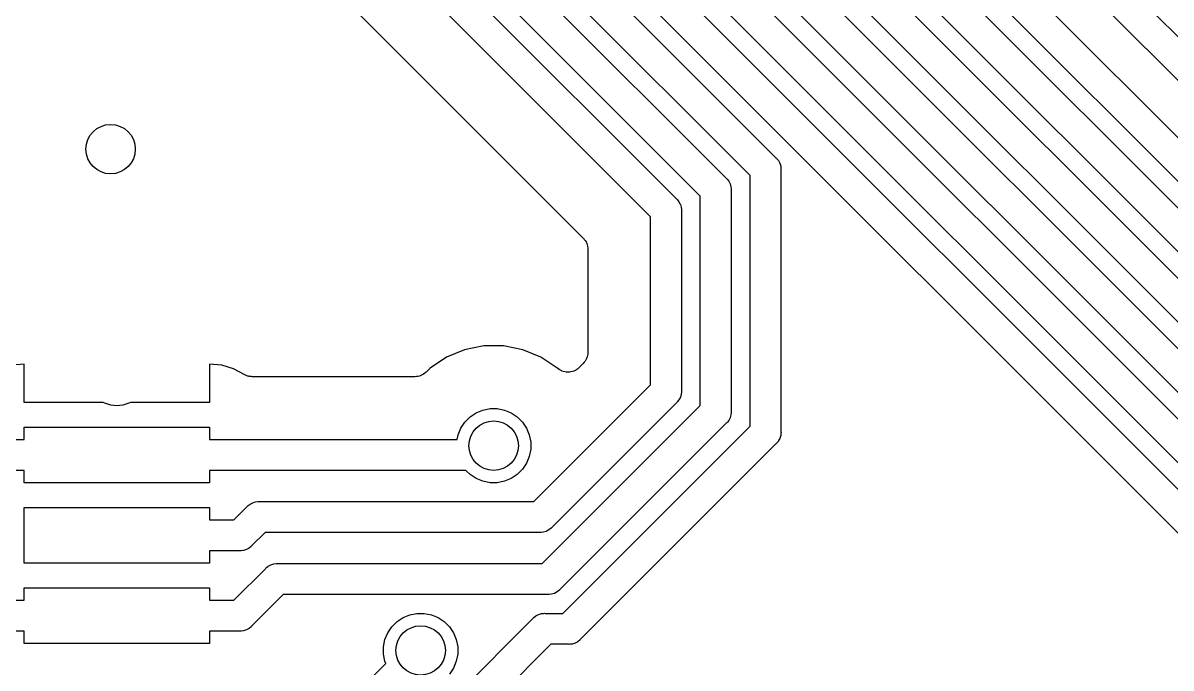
# Model space of a CAD drawing. Extents: x 3.61 to 7.55, y -5.8 to -3.38.
# Drawn here: x 5.6768 to 6.0426, y -4.0748 to -3.8692 of the extents above; entities that cross this region are included whole.
import ezdxf

# ---------------------------------------------------------------- set-up
doc = ezdxf.new("R2010")
doc.units = 0
doc.header["$MEASUREMENT"] = 0
doc.layers.add('BLACK', color=7, linetype='CONTINUOUS')

msp = doc.modelspace()

# ---------------------------------------------------------------- linework, layer by layer
at = {"layer": 'BLACK', "linetype": 'CONTINUOUS'}
for p, q in [((5.91142, -3.81727), (6.29395, -4.1998)), ((5.93307, -3.81652), (6.31668, -4.20013)), ((5.95472, -3.81577), (6.33941, -4.20045)), ((5.89103, -3.81929), (6.27811, -4.20636)), ((6.30845, -4.20582), (5.92484, -3.82221)), ((6.33118, -4.20614), (5.94649, -3.82146)), ((5.87519, -3.82585), (6.26226, -4.21293)), ((6.26987, -4.21205), (5.8828, -3.82498)), ((6.28572, -4.20549), (5.90319, -3.82296)), ((5.99578, -3.82459), (6.20792, -4.03673)), ((5.85855, -3.83162), (6.22969, -4.20276)), ((6.25403, -4.21861), (5.86696, -3.83154)), ((6.20096, -4.04369), (5.98882, -3.83155)), ((6.22146, -4.20844), (5.85032, -3.83731)), ((5.84271, -3.83818), (5.91669, -3.91217)), ((5.80413, -3.84442), (5.88501, -3.92529)), ((5.82687, -3.84475), (5.90085, -3.91873)), ((5.90846, -3.91786), (5.83448, -3.84387)), ((5.87678, -3.93098), (5.7959, -3.85011)), ((5.89262, -3.92442), (5.81864, -3.85043)), ((5.78263, -3.86512), (5.85531, -3.9378)), ((5.91669, -3.91217), (5.91688, -3.91232)), ((5.91688, -3.91232), (5.91704, -3.91251)), ((5.91704, -3.91251), (5.9175, -3.91307)), ((5.9175, -3.91307), (5.91793, -3.91387)), ((5.91793, -3.91387), (5.91795, -3.91393)), ((5.91795, -3.91393), (5.91824, -3.91485)), ((5.90846, -3.99768), (5.90846, -3.91786)), ((5.91824, -3.91485), (5.91831, -3.91558)), ((5.91831, -3.91558), (5.91831, -3.91558)), ((5.91831, -3.91558), (5.91833, -3.91582)), ((5.91833, -3.91582), (5.91831, -3.91606)), ((5.91831, -3.91606), (5.91831, -3.99947)), ((5.90085, -3.91873), (5.90104, -3.91888)), ((5.90104, -3.91888), (5.90119, -3.91907)), ((5.90119, -3.91907), (5.90165, -3.91963)), ((5.90165, -3.91963), (5.90198, -3.92024)), ((5.90198, -3.92024), (5.90211, -3.92049)), ((5.90211, -3.92049), (5.90239, -3.92142)), ((5.90239, -3.92142), (5.90246, -3.92214)), ((5.89262, -3.99111), (5.89262, -3.92442)), ((5.90246, -3.92214), (5.90246, -3.92214)), ((5.90246, -3.92214), (5.90249, -3.92238)), ((5.90249, -3.92238), (5.90246, -3.92262)), ((5.90246, -3.92262), (5.90246, -3.99291)), ((5.88501, -3.92529), (5.8852, -3.92545)), ((5.8852, -3.92545), (5.88535, -3.92563)), ((5.88535, -3.92563), (5.88535, -3.92563)), ((5.88535, -3.92563), (5.88581, -3.9262)), ((5.88581, -3.9262), (5.88621, -3.92695)), ((5.88621, -3.92695), (5.88627, -3.92705)), ((5.88627, -3.92705), (5.88655, -3.92798)), ((5.88655, -3.92798), (5.88662, -3.9287)), ((5.88662, -3.9287), (5.88662, -3.9287)), ((5.88662, -3.9287), (5.88664, -3.92894)), ((5.87678, -3.98455), (5.87678, -3.93098)), ((5.88664, -3.92894), (5.88662, -3.92919)), ((5.88662, -3.92919), (5.88662, -3.98635)), ((5.85531, -3.9378), (5.85533, -3.93781)), ((5.85533, -3.93781), (5.85533, -3.93781)), ((5.85533, -3.93781), (5.85533, -3.93782)), ((5.85533, -3.93782), (5.85536, -3.93785)), ((5.85536, -3.93785), (5.85565, -3.93821)), ((5.85565, -3.93821), (5.85594, -3.93857)), ((5.85594, -3.93857), (5.85596, -3.93859)), ((5.85596, -3.93859), (5.85597, -3.93861)), ((5.85597, -3.93861), (5.85619, -3.93903)), ((5.85619, -3.93903), (5.8564, -3.93943)), ((5.8564, -3.93943), (5.85641, -3.93946)), ((5.85641, -3.93946), (5.85642, -3.93948)), ((5.85642, -3.93948), (5.85655, -3.93993)), ((5.85655, -3.93993), (5.85668, -3.94037)), ((5.85668, -3.94037), (5.85669, -3.94039)), ((5.85669, -3.94039), (5.85669, -3.94042)), ((5.85669, -3.94042), (5.85673, -3.94088)), ((5.85673, -3.94088), (5.85678, -3.94134)), ((5.85678, -3.94134), (5.85678, -3.9742)), ((5.82364, -3.97213), (5.81749, -3.97335)), ((5.8299, -3.97213), (5.82364, -3.97213)), ((5.83605, -3.97335), (5.8299, -3.97213)), ((5.8117, -3.97575), (5.80649, -3.97923)), ((5.81749, -3.97335), (5.8117, -3.97575)), ((5.84184, -3.97575), (5.83605, -3.97335)), ((5.84723, -3.97935), (5.84184, -3.97575)), ((5.85637, -3.97617), (5.85615, -3.97657)), ((5.85638, -3.97614), (5.85637, -3.97617)), ((5.85639, -3.97612), (5.85638, -3.97614)), ((5.85653, -3.97568), (5.85639, -3.97612)), ((5.85667, -3.97524), (5.85653, -3.97568)), ((5.85668, -3.97518), (5.85667, -3.97521)), ((5.85667, -3.97521), (5.85667, -3.97524)), ((5.85673, -3.97473), (5.85668, -3.97518)), ((5.85678, -3.97427), (5.85673, -3.97473)), ((5.85678, -3.9742), (5.85678, -3.97421)), ((5.85678, -3.97421), (5.85678, -3.97421)), ((5.85678, -3.97421), (5.85678, -3.97421)), ((5.85678, -3.97421), (5.85678, -3.97427)), ((5.67717, -3.97793), (5.67324, -3.97832)), ((5.67717, -3.99016), (5.67717, -3.97793)), ((5.74014, -3.97832), (5.73622, -3.97793)), ((5.73622, -3.97793), (5.73622, -3.99016)), ((5.74391, -3.97946), (5.74014, -3.97832)), ((5.74749, -3.98138), (5.74391, -3.97946)), ((5.80649, -3.97923), (5.80522, -3.9805)), ((5.84726, -3.97937), (5.84723, -3.97935)), ((5.84762, -3.97968), (5.84726, -3.97937)), ((5.84764, -3.97968), (5.84762, -3.97968)), ((5.84765, -3.9797), (5.84764, -3.97968)), ((5.84806, -3.97992), (5.84765, -3.9797)), ((5.84848, -3.98014), (5.84806, -3.97992)), ((5.85274, -3.97995), (5.85232, -3.98017)), ((5.85316, -3.97973), (5.85274, -3.97995)), ((5.85317, -3.97972), (5.85316, -3.97973)), ((5.85319, -3.97971), (5.85317, -3.97972)), ((5.85355, -3.97942), (5.85319, -3.97971)), ((5.85392, -3.97913), (5.85355, -3.97942)), ((5.85394, -3.9791), (5.85392, -3.97913)), ((5.85395, -3.9791), (5.85394, -3.9791)), ((5.85394, -3.9791), (5.85394, -3.9791)), ((5.85397, -3.97908), (5.85395, -3.9791)), ((5.85531, -3.97773), (5.85397, -3.97908)), ((5.85561, -3.97737), (5.85531, -3.97773)), ((5.8559, -3.97702), (5.85561, -3.97737)), ((5.85592, -3.977), (5.8559, -3.97702)), ((5.85593, -3.97698), (5.85592, -3.977)), ((5.85615, -3.97657), (5.85593, -3.97698)), ((5.74769, -3.98146), (5.74749, -3.98138)), ((5.74788, -3.98156), (5.74769, -3.98146)), ((5.74814, -3.98165), (5.74788, -3.98156)), ((5.74839, -3.98175), (5.74814, -3.98165)), ((5.7486, -3.98179), (5.74839, -3.98175)), ((5.74881, -3.98186), (5.7486, -3.98179)), ((5.74908, -3.98189), (5.74881, -3.98186)), ((5.74935, -3.98194), (5.74908, -3.98189)), ((5.74956, -3.98194), (5.74935, -3.98194)), ((5.74978, -3.98197), (5.74956, -3.98194)), ((5.74985, -3.98197), (5.74978, -3.98197)), ((5.80168, -3.98197), (5.74985, -3.98197)), ((5.80214, -3.98192), (5.80168, -3.98197)), ((5.8026, -3.98188), (5.80214, -3.98192)), ((5.80263, -3.98188), (5.8026, -3.98188)), ((5.80265, -3.98187), (5.80263, -3.98188)), ((5.80309, -3.98174), (5.80265, -3.98187)), ((5.80354, -3.98161), (5.80309, -3.98174)), ((5.80356, -3.9816), (5.80354, -3.98161)), ((5.80359, -3.98159), (5.80356, -3.9816)), ((5.80399, -3.98137), (5.80359, -3.98159)), ((5.8044, -3.98116), (5.80399, -3.98137)), ((5.80442, -3.98115), (5.8044, -3.98116)), ((5.80445, -3.98113), (5.80442, -3.98115)), ((5.80481, -3.98084), (5.80445, -3.98113)), ((5.80517, -3.98055), (5.80481, -3.98084)), ((5.8052, -3.98052), (5.80517, -3.98055)), ((5.80522, -3.9805), (5.8052, -3.98052)), ((5.8052, -3.98052), (5.8052, -3.98052)), ((5.8052, -3.98052), (5.8052, -3.98052)), ((5.8485, -3.98015), (5.84848, -3.98014)), ((5.84851, -3.98016), (5.8485, -3.98015)), ((5.84896, -3.98029), (5.84851, -3.98016)), ((5.84941, -3.98043), (5.84896, -3.98029)), ((5.84943, -3.98044), (5.84941, -3.98043)), ((5.84945, -3.98044), (5.84943, -3.98044)), ((5.84991, -3.98049), (5.84945, -3.98044)), ((5.85038, -3.98054), (5.84991, -3.98049)), ((5.8504, -3.98054), (5.85038, -3.98054)), ((5.85042, -3.98054), (5.8504, -3.98054)), ((5.85088, -3.9805), (5.85042, -3.98054)), ((5.85135, -3.98046), (5.85088, -3.9805)), ((5.85137, -3.98045), (5.85135, -3.98046)), ((5.85139, -3.98045), (5.85137, -3.98045)), ((5.85184, -3.98031), (5.85139, -3.98045)), ((5.85229, -3.98018), (5.85184, -3.98031)), ((5.85231, -3.98017), (5.85229, -3.98018)), ((5.85232, -3.98017), (5.85231, -3.98017)), ((5.83958, -4.02175), (5.87678, -3.98455)), ((5.88662, -3.98683), (5.88655, -3.98755)), ((5.88662, -3.98635), (5.88664, -3.98659)), ((5.88664, -3.98659), (5.88662, -3.98683)), ((5.88662, -3.98683), (5.88662, -3.98683)), ((5.70239, -3.99016), (5.67717, -3.99016)), ((5.70291, -3.99044), (5.70239, -3.99016)), ((5.70476, -3.991), (5.70291, -3.99044)), ((5.70669, -3.99119), (5.70476, -3.991)), ((5.70862, -3.991), (5.70669, -3.99119)), ((5.71048, -3.99044), (5.70862, -3.991)), ((5.711, -3.99016), (5.71048, -3.99044)), ((5.73622, -3.99016), (5.711, -3.99016)), ((5.88501, -3.99024), (5.84527, -4.02998)), ((5.8852, -3.99009), (5.88501, -3.99024)), ((5.88535, -3.9899), (5.8852, -3.99009)), ((5.8858, -3.98935), (5.88535, -3.9899)), ((5.88535, -3.9899), (5.88535, -3.9899)), ((5.88581, -3.98934), (5.8858, -3.98935)), ((5.88627, -3.98848), (5.88581, -3.98934)), ((5.88655, -3.98755), (5.88627, -3.98848)), ((5.81924, -3.99476), (5.82118, -3.99347)), ((5.82118, -3.99347), (5.82333, -3.99258)), ((5.82333, -3.99258), (5.82561, -3.99213)), ((5.82561, -3.99213), (5.82793, -3.99213)), ((5.82793, -3.99213), (5.83022, -3.99258)), ((5.83022, -3.99258), (5.83237, -3.99347)), ((5.83237, -3.99347), (5.8343, -3.99476)), ((5.84221, -4.04153), (5.89262, -3.99111)), ((5.90239, -3.99412), (5.90214, -3.99496)), ((5.90246, -3.99339), (5.90239, -3.99412)), ((5.90246, -3.99291), (5.90249, -3.99315)), ((5.90249, -3.99315), (5.90246, -3.99339)), ((5.90246, -3.99339), (5.90246, -3.99339)), ((5.67717, -4.00197), (5.67717, -3.99803)), ((5.67717, -3.99803), (5.73622, -3.99803)), ((5.73622, -3.99803), (5.73622, -4.00197)), ((5.81541, -4.00049), (5.8163, -3.99834)), ((5.8163, -3.99834), (5.8176, -3.99641)), ((5.8176, -3.99641), (5.81924, -3.99476)), ((5.8343, -3.99476), (5.83595, -3.99641)), ((5.83595, -3.99641), (5.83724, -3.99834)), ((5.83724, -3.99834), (5.83813, -4.00049)), ((5.90085, -3.9968), (5.8479, -4.04976)), ((5.84877, -4.05737), (5.90846, -3.99768)), ((5.90104, -3.99665), (5.90085, -3.9968)), ((5.90123, -3.99642), (5.90104, -3.99665)), ((5.90165, -3.9959), (5.90123, -3.99642)), ((5.90211, -3.99504), (5.90165, -3.9959)), ((5.90214, -3.99496), (5.90211, -3.99504)), ((5.64279, -4.00197), (5.67717, -4.00197)), ((5.73622, -4.00197), (5.81512, -4.00197)), ((5.81512, -4.00197), (5.81541, -4.00049)), ((5.83813, -4.00049), (5.83858, -4.00277)), ((5.91795, -4.00161), (5.91757, -4.00232)), ((5.91824, -4.00068), (5.91795, -4.00161)), ((5.91831, -3.99996), (5.91824, -4.00068)), ((5.91831, -3.99947), (5.91833, -3.99971)), ((5.91833, -3.99971), (5.91831, -3.99996)), ((5.91831, -3.99996), (5.91831, -3.99996)), ((5.83858, -4.0051), (5.83813, -4.00738)), ((5.83858, -4.00277), (5.83858, -4.0051)), ((5.9167, -4.00336), (5.85446, -4.0656)), ((5.91688, -4.00321), (5.9167, -4.00336)), ((5.91704, -4.00302), (5.91688, -4.00321)), ((5.9175, -4.00246), (5.91704, -4.00302)), ((5.91704, -4.00302), (5.91704, -4.00302)), ((5.91757, -4.00232), (5.9175, -4.00246)), ((5.83813, -4.00738), (5.83724, -4.00953)), ((5.67717, -4.01181), (5.64099, -4.01181)), ((5.67717, -4.01575), (5.67717, -4.01181)), ((5.81794, -4.01181), (5.73622, -4.01181)), ((5.73622, -4.01181), (5.73622, -4.01575)), ((5.81924, -4.01311), (5.81794, -4.01181)), ((5.83595, -4.01147), (5.8343, -4.01311)), ((5.83724, -4.00953), (5.83595, -4.01147)), ((5.73622, -4.01575), (5.67717, -4.01575)), ((5.82118, -4.0144), (5.81924, -4.01311)), ((5.82333, -4.01529), (5.82118, -4.0144)), ((5.82561, -4.01575), (5.82333, -4.01529)), ((5.82793, -4.01575), (5.82561, -4.01575)), ((5.83022, -4.01529), (5.82793, -4.01575)), ((5.83237, -4.0144), (5.83022, -4.01529)), ((5.8343, -4.01311), (5.83237, -4.0144)), ((5.67717, -4.04134), (5.67717, -4.02362)), ((5.67717, -4.02362), (5.73622, -4.02362)), ((5.73622, -4.02362), (5.73622, -4.02756)), ((5.74402, -4.02756), (5.74822, -4.02336)), ((5.74822, -4.02336), (5.74838, -4.02317)), ((5.74838, -4.02317), (5.74856, -4.02302)), ((5.74856, -4.02302), (5.74913, -4.02256)), ((5.74856, -4.02302), (5.74856, -4.02302)), ((5.74913, -4.02256), (5.74998, -4.0221)), ((5.74998, -4.0221), (5.7501, -4.02207)), ((5.7501, -4.02207), (5.75091, -4.02182)), ((5.75091, -4.02182), (5.75163, -4.02175)), ((5.75163, -4.02175), (5.75187, -4.02172)), ((5.75163, -4.02175), (5.75163, -4.02175)), ((5.75187, -4.02172), (5.75211, -4.02175)), ((5.75211, -4.02175), (5.83958, -4.02175)), ((5.73622, -4.02756), (5.74402, -4.02756)), ((5.84351, -4.03124), (5.84258, -4.03152)), ((5.84437, -4.03078), (5.84351, -4.03124)), ((5.84512, -4.03017), (5.84437, -4.03078)), ((5.84527, -4.02998), (5.84512, -4.03017)), ((5.75391, -4.03159), (5.74971, -4.03579)), ((5.84138, -4.03159), (5.75391, -4.03159)), ((5.84162, -4.03161), (5.84138, -4.03159)), ((5.84186, -4.03159), (5.84162, -4.03161)), ((5.84258, -4.03152), (5.84186, -4.03159)), ((5.84186, -4.03159), (5.84186, -4.03159)), ((5.74582, -4.0374), (5.73622, -4.0374)), ((5.73622, -4.0374), (5.73622, -4.04134)), ((5.74606, -4.03743), (5.74582, -4.0374)), ((5.7463, -4.0374), (5.74606, -4.03743)), ((5.74703, -4.03733), (5.7463, -4.0374)), ((5.7463, -4.0374), (5.7463, -4.0374)), ((5.74796, -4.03705), (5.74703, -4.03733)), ((5.74881, -4.03659), (5.74796, -4.03705)), ((5.74956, -4.03598), (5.74881, -4.03659)), ((5.74971, -4.03579), (5.74956, -4.03598)), ((5.73622, -4.04134), (5.67717, -4.04134)), ((5.75494, -4.04234), (5.75579, -4.04188)), ((5.75579, -4.04188), (5.75672, -4.0416)), ((5.75672, -4.0416), (5.75744, -4.04153)), ((5.75744, -4.04153), (5.75768, -4.0415)), ((5.75744, -4.04153), (5.75744, -4.04153)), ((5.75768, -4.0415), (5.75793, -4.04153)), ((5.75793, -4.04153), (5.84221, -4.04153)), ((5.74402, -4.05315), (5.75403, -4.04314)), ((5.75403, -4.04314), (5.75419, -4.04295)), ((5.75419, -4.04295), (5.75438, -4.0428)), ((5.75438, -4.0428), (5.75484, -4.04242)), ((5.75438, -4.0428), (5.75438, -4.0428)), ((5.75484, -4.04242), (5.75494, -4.04234)), ((5.67717, -4.05315), (5.67717, -4.04921)), ((5.67717, -4.04921), (5.73622, -4.04921)), ((5.73622, -4.04921), (5.73622, -4.05315)), ((5.67156, -4.05315), (5.67717, -4.05315)), ((5.73622, -4.05315), (5.74402, -4.05315)), ((5.75972, -4.05137), (5.74971, -4.06138)), ((5.844, -4.05137), (5.75972, -4.05137)), ((5.84425, -4.05139), (5.844, -4.05137)), ((5.84449, -4.05137), (5.84425, -4.05139)), ((5.84521, -4.0513), (5.84449, -4.05137)), ((5.84449, -4.05137), (5.84449, -4.05137)), ((5.84614, -4.05102), (5.84521, -4.0513)), ((5.84699, -4.05056), (5.84614, -4.05102)), ((5.84774, -4.04995), (5.84699, -4.05056)), ((5.8479, -4.04976), (5.84774, -4.04995)), ((5.79432, -4.06165), (5.79597, -4.06001)), ((5.79597, -4.06001), (5.7979, -4.05872)), ((5.7979, -4.05872), (5.80005, -4.05782)), ((5.80005, -4.05782), (5.80233, -4.05737)), ((5.80019, -4.09808), (5.83928, -4.05898)), ((5.80233, -4.05737), (5.80466, -4.05737)), ((5.80466, -4.05737), (5.80694, -4.05782)), ((5.80694, -4.05782), (5.80909, -4.05872)), ((5.80909, -4.05872), (5.81103, -4.06001)), ((5.81103, -4.06001), (5.81267, -4.06165)), ((5.83928, -4.05898), (5.83944, -4.0588)), ((5.83944, -4.0588), (5.83962, -4.05864)), ((5.83962, -4.05864), (5.84019, -4.05818)), ((5.83962, -4.05864), (5.83962, -4.05864)), ((5.84019, -4.05818), (5.84104, -4.05772)), ((5.84104, -4.05772), (5.84197, -4.05744)), ((5.84197, -4.05744), (5.842, -4.05744)), ((5.842, -4.05744), (5.84269, -4.05737)), ((5.84269, -4.05737), (5.84293, -4.05735)), ((5.84269, -4.05737), (5.84269, -4.05737)), ((5.84293, -4.05735), (5.84318, -4.05737)), ((5.84318, -4.05737), (5.84877, -4.05737)), ((5.67717, -4.06299), (5.66976, -4.06299)), ((5.67717, -4.06693), (5.67717, -4.06299)), ((5.74582, -4.06299), (5.73622, -4.06299)), ((5.73622, -4.06299), (5.73622, -4.06693)), ((5.74606, -4.06302), (5.74582, -4.06299)), ((5.7463, -4.06299), (5.74606, -4.06302)), ((5.74703, -4.06292), (5.7463, -4.06299)), ((5.7463, -4.06299), (5.7463, -4.06299)), ((5.74796, -4.06264), (5.74703, -4.06292)), ((5.74881, -4.06218), (5.74796, -4.06264)), ((5.74956, -4.06157), (5.74881, -4.06218)), ((5.74971, -4.06138), (5.74956, -4.06157)), ((5.79214, -4.06574), (5.79303, -4.06359)), ((5.79303, -4.06359), (5.79432, -4.06165)), ((5.81267, -4.06165), (5.81396, -4.06359)), ((5.81396, -4.06359), (5.81485, -4.06574)), ((5.73622, -4.06693), (5.67717, -4.06693)), ((5.79169, -4.06802), (5.79214, -4.06574)), ((5.84497, -4.06721), (5.80842, -4.10377)), ((5.81485, -4.06574), (5.81531, -4.06802)), ((5.85057, -4.06721), (5.84497, -4.06721)), ((5.85081, -4.06724), (5.85057, -4.06721)), ((5.85105, -4.06721), (5.85081, -4.06724)), ((5.85177, -4.06714), (5.85105, -4.06721)), ((5.85105, -4.06721), (5.85105, -4.06721)), ((5.8527, -4.06686), (5.85177, -4.06714)), ((5.85356, -4.0664), (5.8527, -4.06686)), ((5.8543, -4.06579), (5.85356, -4.0664)), ((5.85446, -4.0656), (5.8543, -4.06579)), ((5.79169, -4.07035), (5.79169, -4.06802)), ((5.79214, -4.07263), (5.79169, -4.07035)), ((5.81531, -4.07035), (5.81485, -4.07263)), ((5.81531, -4.06802), (5.81531, -4.07035)), ((5.76139, -4.10433), (5.79242, -4.0733)), ((5.79242, -4.0733), (5.79214, -4.07263)), ((5.81396, -4.07478), (5.81267, -4.07671)), ((5.81485, -4.07263), (5.81396, -4.07478))]:
    msp.add_line(p, q, dxfattribs=at)
at = {"layer": 'BLACK'}
for centre in [(5.70472, -3.90945), (5.82677, -4.00394), (5.8035, -4.06918)]:
    msp.add_circle(centre, 0.00787, dxfattribs=at)

doc.saveas('drawing.dxf')
